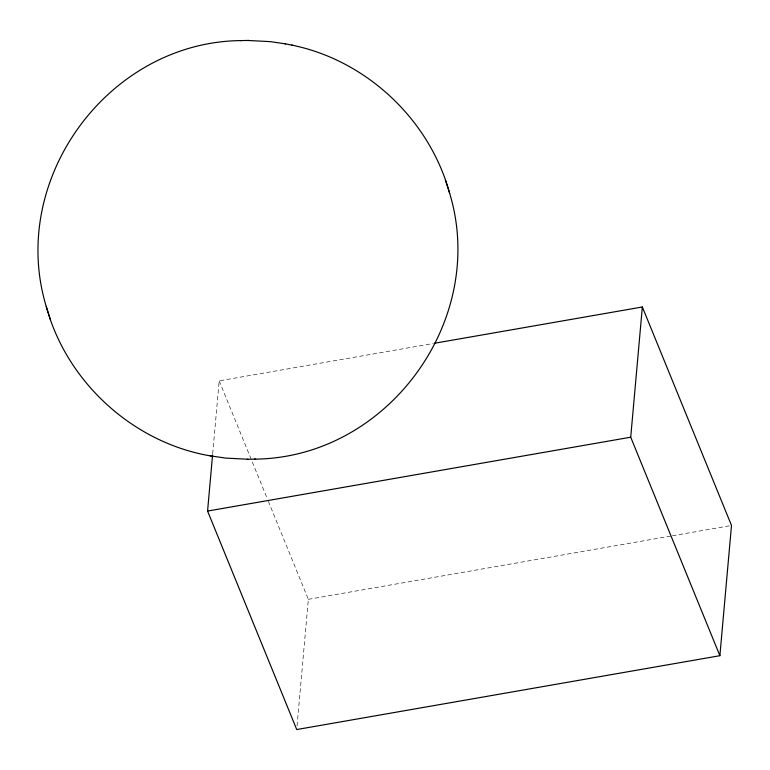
<?xml version="1.0" encoding="UTF-8"?>
<svg xmlns="http://www.w3.org/2000/svg" width="770" height="770" viewBox="0 0 770 770"><rect width="100%" height="100%" fill="white"/><g stroke="black" fill="none" stroke-linecap="round" stroke-linejoin="round"><path stroke-width="0.58" stroke-dasharray="3.85 2.89" d="M212.684 453.722L219.19 380.852L433.125 343.507M297.047 725.966L308.347 599.329L267.614 499.518M308.347 599.329L671.219 535.997M672.403 535.785L731.5 525.467M219.19 380.852L267.161 498.411"/><path stroke-width="1.16" d="M434.309 343.295L642.344 306.989L731.5 525.467L719.883 655.693L296.729 729.546L207.573 511.068L212.578 454.916M719.883 655.693L630.717 437.206L642.344 306.989M207.573 511.068L630.717 437.206M241.405 40.569C105.942 41.782 4.466 184.425 48.289 312.851M254.485 459.151C389.947 457.938 491.424 315.296 447.591 186.869M247.776 40.464L270.386 41.638L285.612 43.88M210.268 455.84L225.504 458.083L248.113 459.257M240.192 40.589L248.633 40.454M247.247 459.267L255.688 459.132M291.84 45.122C366.597 60.272 429.747 119.85 449.661 193.424M284.746 43.707L293.052 45.363M211.134 456.013C133.451 443.068 66.711 382.295 46.219 306.296M445.368 179.853L447.409 186.321M48.481 313.4L50.522 319.868"/></g></svg>
